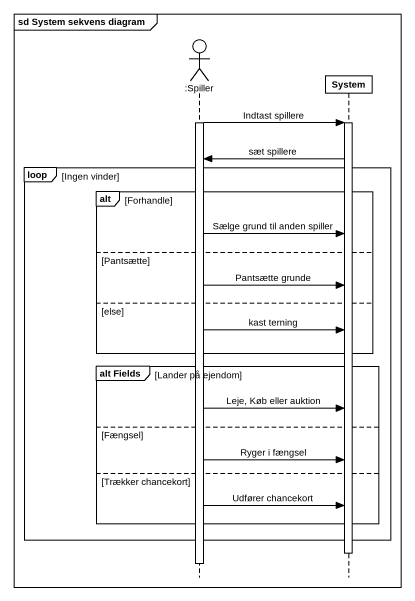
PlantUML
@startuml
mainframe sd System sekvens diagram
hide footbox
actor ":Spiller" as Spiller
participant System

activate Spiller
Spiller -> System : Indtast spillere
activate System
System -> Spiller : sæt spillere
loop Ingen vinder
  alt Forhandle
    Spiller -> System : Sælge grund til anden spiller
  else Pantsætte
    Spiller -> System : Pantsætte grunde
  else else
    Spiller -> System : kast terning
  end
  group alt Fields [Lander på ejendom]
    Spiller -> System : Leje, Køb eller auktion
  else Fængsel
    Spiller -> System : Ryger i fængsel
  else Trækker chancekort
    Spiller -> System : Udfører chancekort
  end
end
deactivate System
deactivate Spiller
@enduml
